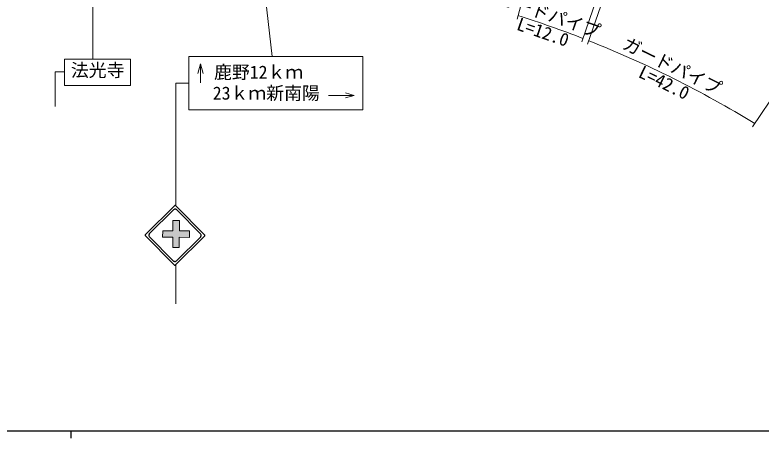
# Model space of a CAD drawing. Units: millimetres, scale not verified. Extents: x 40000 to 680000, y 20000 to 380000.
# Drawn here: x 160169 to 264665, y 204000 to 263208 of the extents above; entities that cross this region are included whole.
import ezdxf
from ezdxf.enums import TextEntityAlignment as Align

# ---------------------------------------------------------------- set-up
doc = ezdxf.new("R2010")
doc.units = ezdxf.units.MM
doc.header["$LTSCALE"] = 1000
for name, color, linetype, lineweight in [('M-STR-HTXT', 7, 'Continuous', 13), ('M-STR-STRC', 7, 'Continuous', 13), ('M-TTL-BAND', 7, 'Continuous', 25)]:
    doc.layers.add(name, color=color, linetype=linetype, lineweight=lineweight)
doc.styles.add('ＭＳ ゴシック', font='')
doc.styles.add('ＭＳ 明朝', font='')
doc.styles.get('ＭＳ ゴシック').set_extended_font_data('MS Gothic')
doc.styles.get('ＭＳ 明朝').set_extended_font_data('MS Mincho')

msp = doc.modelspace()

# ---------------------------------------------------------------- hatches: boundary and pattern name
at = {"layer": 'M-STR-STRC'}
msp.add_hatch(color=256, dxfattribs=at).paths.add_polyline_path([(182283, 234428), (183199, 234426), (183195, 233008), (184613, 233004), (184610, 232088), (183192, 232092), (183188, 230674), (182272, 230676), (182276, 232094), (180858, 232098), (180861, 233015), (182279, 233011)])

# ---------------------------------------------------------------- linework, layer by layer
at = {"layer": 'M-STR-HTXT'}
for p, q in [((232283, 269325), (230486, 262621)), ((242000, 266604), (239546, 259463)), ((242850, 266337), (240372, 259123)), ((267057, 252904), (263486, 247560))]:
    msp.add_line(p, q, dxfattribs=at)
for start, end in [(68.81669, 72.51345), (58.4916, 68.47423)]:
    msp.add_arc((185759, 120724), 149290, start, end, dxfattribs=at)
at = {"layer": 'M-STR-STRC'}
for p, q in [((189647, 314342), (196198, 257400)), ((171060, 307407), (171060, 257004)), ((184522, 257400), (208876, 257400)), ((184522, 249921), (184522, 257400)), ((208876, 257400), (208876, 249921)), ((167094, 257004), (176356, 257004)), ((167094, 253349), (167094, 257004)), ((176356, 257004), (176356, 253349)), ((186181, 256347), (185774, 255009)), ((186181, 253697), (186181, 256347)), ((186181, 256347), (186552, 255009)), ((167094, 255229), (165796, 255229)), ((165796, 255229), (165796, 250385)), ((176356, 253349), (167094, 253349)), ((184522, 253645), (182682, 253645)), ((182682, 253645), (182682, 236530)), ((204076, 251958), (207695, 251958)), ((207695, 251958), (206449, 252312)), ((207695, 251958), (206449, 251587)), ((208876, 249921), (184522, 249921)), ((182682, 228226), (182682, 222800))]:
    msp.add_line(p, q, dxfattribs=at)
at = {"layer": 'M-STR-STRC', "lineweight": 25}
for points in [[(182699, 236518), (182654, 236549), (182603, 236560), (182550, 236549), (182507, 236518), (178441, 232477), (178410, 232432), (178399, 232381), (178411, 232328), (178441, 232285), (182482, 228219), (182527, 228188), (182578, 228177), (182631, 228189), (182674, 228219), (186740, 232260), (186771, 232305), (186782, 232356), (186770, 232410), (186740, 232452)], [(182835, 235923), (182784, 235967), (182725, 235999), (182685, 236013), (182619, 236025), (182551, 236021), (182517, 236014), (182456, 235990), (182398, 235953), (182367, 235924), (179036, 232613), (178993, 232562), (178960, 232503), (178946, 232463), (178935, 232397), (178938, 232329), (178945, 232295), (178970, 232234), (179007, 232176), (179035, 232145), (182346, 228814), (182397, 228771), (182456, 228738), (182496, 228724), (182562, 228713), (182630, 228716), (182664, 228723), (182725, 228748), (182783, 228785), (182814, 228813), (186145, 232124), (186188, 232175), (186221, 232234), (186235, 232274), (186247, 232340), (186243, 232408), (186236, 232442), (186211, 232504), (186174, 232561), (186146, 232592)]]:
    msp.add_lwpolyline(points, close=True, dxfattribs=at)
at = {"layer": 'M-STR-STRC'}
msp.add_lwpolyline([(182283, 234428), (183199, 234426), (183195, 233008), (184613, 233004), (184610, 232088), (183192, 232092), (183188, 230674), (182272, 230676), (182276, 232094), (180858, 232098), (180861, 233015), (182279, 233011)], close=True, dxfattribs=at)
at = {"layer": 'M-TTL-BAND'}
for p, q in [((40000, 205000), (579000, 205000)), ((168000, 205000), (168000, 204000))]:
    msp.add_line(p, q, dxfattribs=at)

# ---------------------------------------------------------------- texts
at = {"layer": 'M-STR-HTXT', "style": 'ＭＳ ゴシック'}
for s, rotation, p in [('ガードパイプ', 340.946, (234502, 261885)), ('L=12.0', 340.946, (233653, 259428)), ('ガードパイプ', 333.837, (251597, 254768)), ('L=42.0', 333.837, (250451, 252434))]:
    msp.add_text(s, height=1833, rotation=rotation, dxfattribs=at).set_placement(p, align=Align.BOTTOM_CENTER)
at = {"layer": 'M-STR-STRC', "style": 'ＭＳ 明朝'}
for s, p in [('法光寺', (168008, 254006)), ('鹿野12ｋｍ', (188055, 253739)), ('23ｋｍ新南陽', (187875, 250804))]:
    msp.add_text(s, height=1833, dxfattribs=at).set_placement(p, align=Align.BOTTOM_LEFT)

doc.saveas('drawing.dxf')
